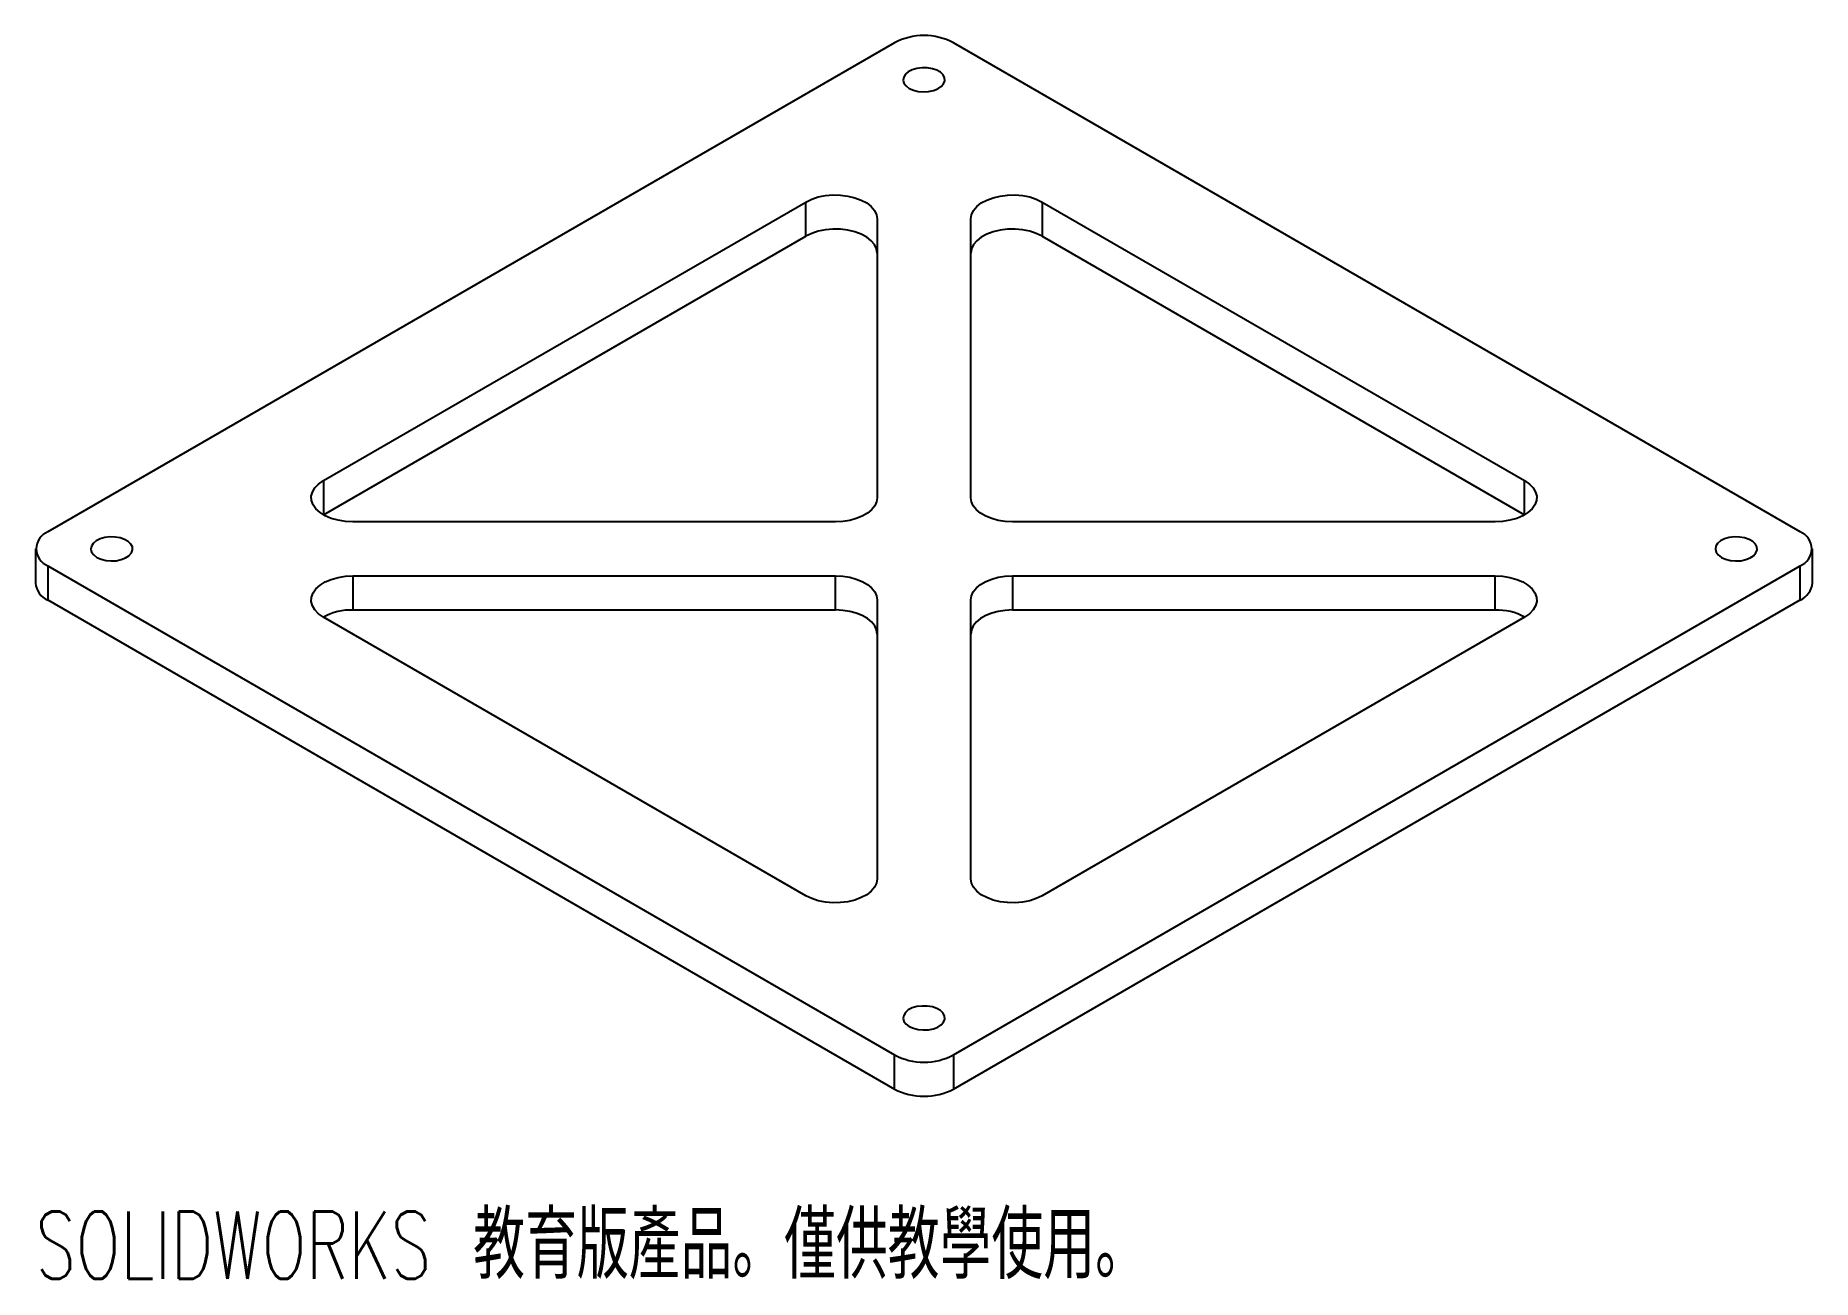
# Paper-space layout '_等角視' of a CAD drawing. Header units: millimetres. Extents: x -64 to 64, y -50 to 39.
import ezdxf

# ---------------------------------------------------------------- set-up
doc = ezdxf.new("R2010")
doc.units = ezdxf.units.MM
doc.styles.add('SLDTEXTSTYLE0', font='TXT', dxfattribs={"width": 0.7, "bigfont": 'bigfont'})

psp = doc.layouts.new('_等角視')

# ---------------------------------------------------------------- linework, layer by layer
at = {"color": 7, "linetype": 'Continuous', "lineweight": 25}
for p, q in [((-2.12, 38.78), (-62.93, 3.67)), ((62.93, 3.67), (2.12, 38.78)), ((-43.14, 7.35), (-8.48, 27.35)), ((-8.48, 24.9), (-8.48, 27.35)), ((8.48, 27.35), (43.14, 7.35)), ((8.48, 27.35), (8.48, 24.9)), ((-3.36, 26.13), (-3.36, 6.12)), ((3.36, 6.12), (3.36, 26.13)), ((-43.14, 4.9), (-8.48, 24.9)), ((8.48, 24.9), (43.14, 4.9)), ((-6.36, 4.39), (-41.02, 4.39)), ((41.02, 4.39), (6.36, 4.39)), ((-63.81, 2.45), (-63.81, 0)), ((63.81, 0), (63.81, 2.45)), ((-62.93, 1.23), (-2.12, -33.88)), ((-62.93, 1.23), (-62.93, -1.22)), ((-41.02, 0.51), (-6.36, 0.51)), ((-41.02, 0.51), (-41.02, -1.94)), ((-6.36, -1.94), (-6.36, 0.51)), ((2.12, -33.88), (62.93, 1.23)), ((6.36, 0.51), (41.02, 0.51)), ((6.36, 0.51), (6.36, -1.94)), ((41.02, -1.94), (41.02, 0.51)), ((62.93, -1.22), (62.93, 1.23)), ((-62.93, -1.22), (-2.12, -36.33)), ((-3.36, -1.22), (-3.36, -21.23)), ((2.12, -36.33), (62.93, -1.22)), ((3.36, -21.23), (3.36, -1.22)), ((-8.48, -22.45), (-43.14, -2.45)), ((-41.02, -1.94), (-6.36, -1.94)), ((6.36, -1.94), (41.02, -1.94)), ((43.14, -2.45), (8.48, -22.45)), ((-2.12, -36.33), (-2.12, -33.88)), ((2.12, -33.88), (2.12, -36.33))]:
    psp.add_line(p, q, dxfattribs=at)
at = {"color": 8, "linetype": 'Continuous', "lineweight": 25}
for p, q in [((-43.14, 7.35), (-43.14, 4.9)), ((43.14, 4.9), (43.14, 7.35))]:
    psp.add_line(p, q, dxfattribs=at)
at = {"color": 7, "linetype": 'Continuous', "lineweight": 25, "flags": 128}
for points in [[(-1.06, 35.51), (-0.76, 35.38), (-0.42, 35.29), (-0.05, 35.26), (0.33, 35.28), (0.68, 35.35), (0.99, 35.48), (1.24, 35.64), (1.41, 35.83), (1.49, 36.04), (1.48, 36.26), (1.38, 36.47), (1.19, 36.66), (0.92, 36.81), (0.6, 36.92), (0.23, 36.98), (-0.14, 36.99), (-0.51, 36.94), (-0.84, 36.84), (-1.13, 36.7), (-1.34, 36.52), (-1.46, 36.32), (-1.5, 36.1), (-1.44, 35.88), (-1.29, 35.69), (-1.06, 35.51)], [(-8.48, 27.35), (-8.06, 27.55), (-7.59, 27.71), (-7.08, 27.81), (-6.54, 27.86), (-6, 27.85), (-5.47, 27.78), (-4.96, 27.66), (-4.51, 27.49), (-4.11, 27.28), (-3.79, 27.02), (-3.55, 26.74), (-3.41, 26.44), (-3.36, 26.13)], [(3.36, 26.13), (3.41, 26.44), (3.55, 26.74), (3.79, 27.02), (4.11, 27.28), (4.51, 27.49), (4.96, 27.66), (5.47, 27.78), (6, 27.85), (6.54, 27.86), (7.08, 27.81), (7.59, 27.71), (8.06, 27.55), (8.48, 27.35)], [(-3.36, 23.68), (-3.41, 23.99), (-3.55, 24.29), (-3.79, 24.57), (-4.11, 24.83), (-4.51, 25.04), (-4.96, 25.21), (-5.47, 25.33), (-6, 25.4), (-6.54, 25.41), (-7.08, 25.36), (-7.59, 25.26), (-8.06, 25.1), (-8.48, 24.9)], [(8.48, 24.9), (8.06, 25.1), (7.59, 25.26), (7.08, 25.36), (6.54, 25.41), (6, 25.4), (5.47, 25.33), (4.96, 25.21), (4.51, 25.04), (4.11, 24.83), (3.79, 24.57), (3.55, 24.29), (3.41, 23.99), (3.36, 23.68)], [(-41.02, 4.39), (-41.56, 4.42), (-42.08, 4.5), (-42.57, 4.64), (-43.01, 4.82), (-43.38, 5.05), (-43.67, 5.32), (-43.88, 5.61), (-44, 5.91), (-44.01, 6.23), (-43.93, 6.53), (-43.75, 6.83), (-43.49, 7.1), (-43.14, 7.35)], [(43.14, 7.35), (43.49, 7.1), (43.75, 6.83), (43.93, 6.53), (44.01, 6.23), (44, 5.91), (43.88, 5.61), (43.67, 5.32), (43.38, 5.05), (43.01, 4.82), (42.57, 4.64), (42.08, 4.5), (41.56, 4.42), (41.02, 4.39)], [(-3.36, 6.12), (-3.4, 5.82), (-3.54, 5.53), (-3.76, 5.25), (-4.06, 5.01), (-4.43, 4.79), (-4.86, 4.62), (-5.33, 4.49), (-5.84, 4.41), (-6.36, 4.39)], [(6.36, 4.39), (5.84, 4.41), (5.33, 4.49), (4.86, 4.62), (4.43, 4.79), (4.06, 5.01), (3.76, 5.25), (3.54, 5.53), (3.4, 5.82), (3.36, 6.12)], [(-59.4, 1.84), (-59.1, 1.7), (-58.75, 1.62), (-58.38, 1.58), (-58.01, 1.6), (-57.66, 1.68), (-57.34, 1.8), (-57.1, 1.96), (-56.92, 2.16), (-56.84, 2.37), (-56.85, 2.59), (-56.96, 2.79), (-57.15, 2.98), (-57.42, 3.13), (-57.74, 3.24), (-58.1, 3.3), (-58.48, 3.31), (-58.84, 3.26), (-59.18, 3.17), (-59.46, 3.02), (-59.67, 2.84), (-59.8, 2.64), (-59.84, 2.42), (-59.78, 2.21), (-59.63, 2.01), (-59.4, 1.84)], [(57.28, 1.84), (57.57, 1.7), (57.92, 1.62), (58.29, 1.58), (58.66, 1.6), (59.02, 1.68), (59.33, 1.8), (59.58, 1.96), (59.75, 2.16), (59.83, 2.37), (59.82, 2.59), (59.71, 2.79), (59.52, 2.98), (59.26, 3.13), (58.93, 3.24), (58.57, 3.3), (58.2, 3.31), (57.83, 3.26), (57.49, 3.17), (57.21, 3.02), (57, 2.84), (56.87, 2.64), (56.84, 2.42), (56.9, 2.21), (57.05, 2.01), (57.28, 1.84)], [(-43.14, -2.45), (-43.49, -2.21), (-43.75, -1.93), (-43.93, -1.64), (-44.01, -1.33), (-44, -1.01), (-43.88, -0.71), (-43.67, -0.42), (-43.38, -0.15), (-43.01, 0.08), (-42.57, 0.26), (-42.08, 0.4), (-41.56, 0.48), (-41.02, 0.51)], [(-6.36, 0.51), (-5.84, 0.48), (-5.33, 0.41), (-4.86, 0.28), (-4.43, 0.11), (-4.06, -0.11), (-3.76, -0.36), (-3.54, -0.63), (-3.4, -0.92), (-3.36, -1.22)], [(3.36, -1.22), (3.4, -0.92), (3.54, -0.63), (3.76, -0.36), (4.06, -0.11), (4.43, 0.11), (4.86, 0.28), (5.33, 0.41), (5.84, 0.48), (6.36, 0.51)], [(41.02, 0.51), (41.56, 0.48), (42.08, 0.4), (42.57, 0.26), (43.01, 0.08), (43.38, -0.15), (43.67, -0.42), (43.88, -0.71), (44, -1.01), (44.01, -1.33), (43.93, -1.64), (43.75, -1.93), (43.49, -2.21), (43.14, -2.45)], [(-3.36, -3.67), (-3.4, -3.37), (-3.54, -3.08), (-3.76, -2.8), (-4.06, -2.56), (-4.43, -2.34), (-4.86, -2.17), (-5.33, -2.04), (-5.84, -1.97), (-6.36, -1.94)], [(6.36, -1.94), (5.84, -1.97), (5.33, -2.04), (4.86, -2.17), (4.43, -2.34), (4.06, -2.56), (3.76, -2.8), (3.54, -3.08), (3.4, -3.37), (3.36, -3.67)], [(-3.36, -21.23), (-3.41, -21.54), (-3.55, -21.84), (-3.79, -22.13), (-4.11, -22.38), (-4.51, -22.59), (-4.96, -22.76), (-5.47, -22.88), (-6, -22.95), (-6.54, -22.96), (-7.08, -22.91), (-7.59, -22.81), (-8.06, -22.65), (-8.48, -22.45)], [(8.48, -22.45), (8.06, -22.65), (7.59, -22.81), (7.08, -22.91), (6.54, -22.96), (6, -22.95), (5.47, -22.88), (4.96, -22.76), (4.51, -22.59), (4.11, -22.38), (3.79, -22.13), (3.55, -21.84), (3.41, -21.54), (3.36, -21.23)], [(-1.06, -31.84), (-0.76, -31.97), (-0.42, -32.06), (-0.05, -32.09), (0.33, -32.07), (0.68, -32), (0.99, -31.88), (1.24, -31.71), (1.41, -31.52), (1.49, -31.31), (1.48, -31.09), (1.38, -30.88), (1.19, -30.7), (0.92, -30.54), (0.6, -30.43), (0.23, -30.37), (-0.14, -30.37), (-0.51, -30.41), (-0.84, -30.51), (-1.13, -30.65), (-1.34, -30.83), (-1.46, -31.04), (-1.5, -31.25), (-1.44, -31.47), (-1.29, -31.67), (-1.06, -31.84)]]:
    psp.add_lwpolyline(points, dxfattribs=at)
at = {"color": 7, "linetype": 'Continuous', "lineweight": 25}
for centre, radius, start, end in [((0, 34.71), 4.59, 62.4805, 117.5195), ((-62.45, 2.45), 1.31, 111.3126, 248.6874), ((62.45, 2.45), 1.31, 291.3126, 68.6874), ((-62.35, 0.12), 1.47, 184.7823, 246.5379), ((62.31, 0.15), 1.51, 294.3332, 354.3466), ((-41.13, -6.15), 4.21, 88.4352, 118.455), ((41.12, -6.22), 4.28, 61.8026, 91.3072), ((0, -29.81), 4.59, 242.4805, 297.5195), ((0, -32.26), 4.59, 242.4805, 297.5195)]:
    psp.add_arc(centre, radius, start, end, dxfattribs=at)

# ---------------------------------------------------------------- texts
at = {"color": 7, "linetype": 'Continuous', "insert": (-63.81, -45.12), "char_height": 4.8336, "attachment_point": 1, "style": 'SLDTEXTSTYLE0'}
psp.add_mtext('SOLIDWORKS 教育版產品。僅供教學使用。', dxfattribs=at)

doc.saveas('drawing.dxf')
